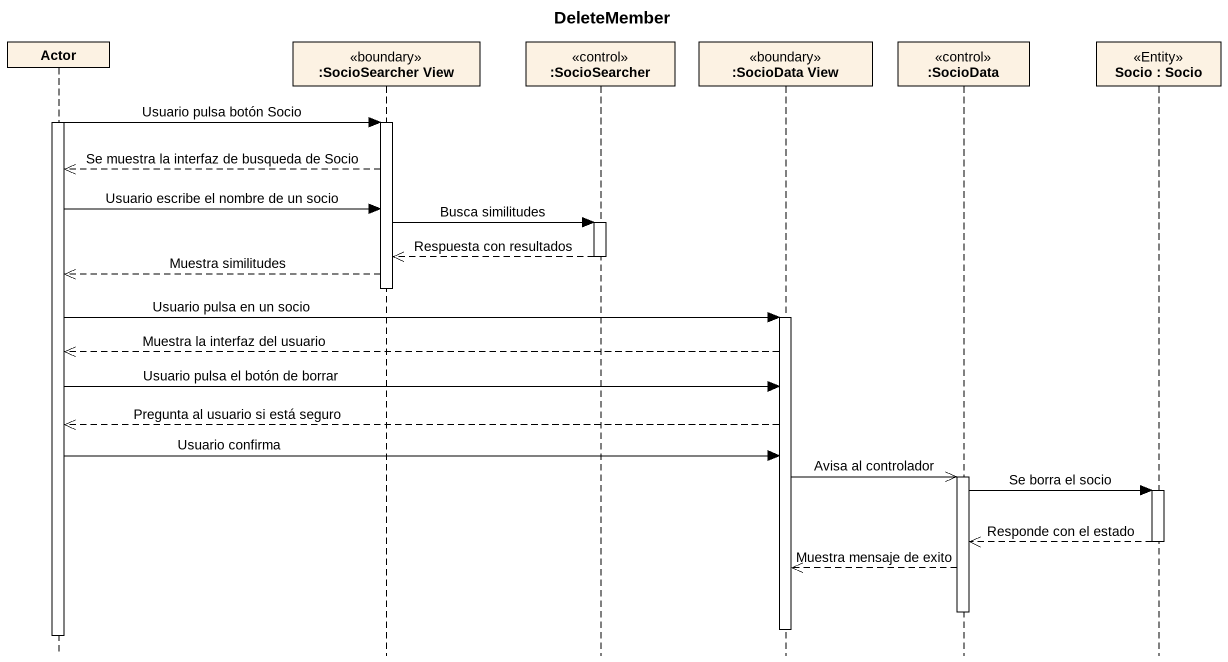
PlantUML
@startuml
title DeleteMember
hide footbox
participant "Actor" as Actor_
participant ":SocioSearcher View" as SocioSearcher_View <<boundary>>
participant ":SocioSearcher" as SocioSearcher <<control>>
participant ":SocioData View" as SocioData_View <<boundary>>
participant ":SocioData" as SocioData <<control>>
participant "Socio : Socio" as Socio <<Entity>>

activate Actor_
Actor_ -> SocioSearcher_View : Usuario pulsa botón Socio
activate SocioSearcher_View
SocioSearcher_View -->> Actor_ : Se muestra la interfaz de busqueda de Socio
Actor_ -> SocioSearcher_View : Usuario escribe el nombre de un socio
SocioSearcher_View -> SocioSearcher : Busca similitudes
activate SocioSearcher
SocioSearcher -->> SocioSearcher_View : Respuesta con resultados
deactivate SocioSearcher
SocioSearcher_View -->> Actor_ : Muestra similitudes
deactivate SocioSearcher_View
Actor_ -> SocioData_View : Usuario pulsa en un socio
activate SocioData_View
SocioData_View -->> Actor_ : Muestra la interfaz del usuario
Actor_ -> SocioData_View : Usuario pulsa el botón de borrar
SocioData_View -->> Actor_ : Pregunta al usuario si está seguro
Actor_ -> SocioData_View : Usuario confirma
SocioData_View ->> SocioData : Avisa al controlador
activate SocioData
SocioData -> Socio : Se borra el socio
activate Socio
Socio -->> SocioData : Responde con el estado
deactivate Socio
SocioData -->> SocioData_View : Muestra mensaje de exito
deactivate SocioData
deactivate SocioData_View
deactivate Actor_
@enduml
